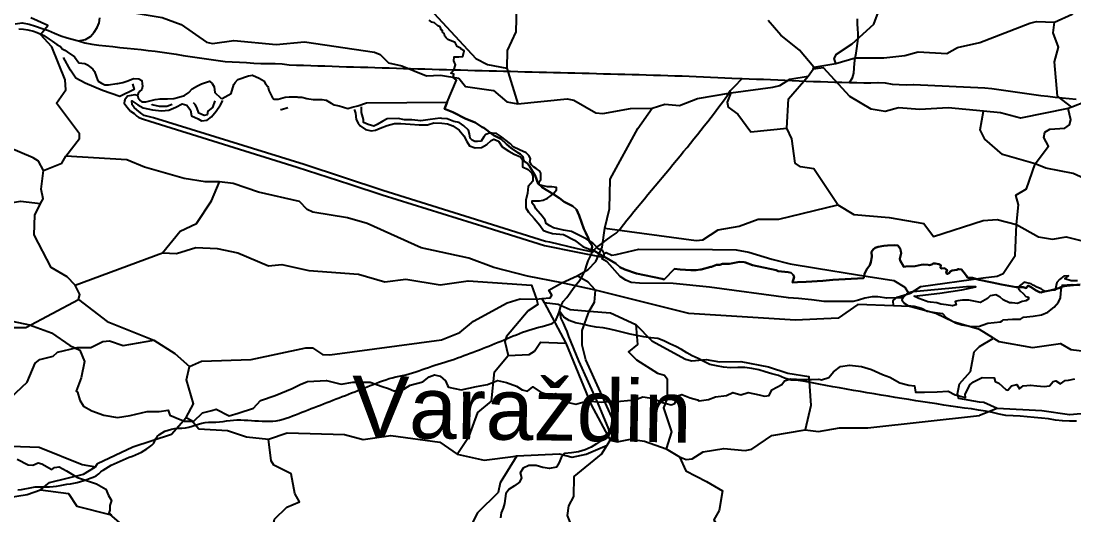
# Model space of a CAD drawing. Header units: metres. Extents: x 13.21 to 19.52, y 42.14 to 46.62.
# Drawn here: x 16.1456 to 16.529, y 46.2279 to 46.4078 of the extents above; entities that cross this region are included whole.
import ezdxf

# ---------------------------------------------------------------- set-up
doc = ezdxf.new("R2010")
doc.units = ezdxf.units.M
doc.header["$MEASUREMENT"] = 0
for name, color, linetype in [('CESTE', 5, 'Continuous'), ('hr', 9, 'Continuous'), ('naziv_veci', 1, 'Continuous'), ('PRUGE', 7, 'Continuous'), ('RIJEKE', 4, 'Continuous')]:
    doc.layers.add(name, color=color, linetype=linetype)
doc.styles.get("Standard").update_dxf_attribs({"font": 'arial.ttf'})

msp = doc.modelspace()

# ---------------------------------------------------------------- linework, layer by layer
at = {"layer": 'CESTE'}
for p, q in [((16.43402, 46.39027), (16.43426, 46.391)), ((16.43426, 46.391), (16.44227, 46.39231)), ((16.32251, 46.39059), (16.32651, 46.37767)), ((16.43223, 46.38771), (16.43402, 46.39027)), ((16.54856, 46.38437), (16.52822, 46.37637)), ((16.52822, 46.37637), (16.52695, 46.37593)), ((16.16527, 46.31162), (16.19711, 46.32341)), ((16.34248, 46.31246), (16.34809, 46.315)), ((16.35483, 46.30972), (16.34248, 46.31246)), ((16.33327, 46.30644), (16.33531, 46.30672)), ((16.33531, 46.30672), (16.33607, 46.30527)), ((16.33607, 46.30527), (16.34397, 46.2905)), ((16.49966, 46.29234), (16.49464, 46.29549)), ((16.1828, 46.2896), (16.19394, 46.29158)), ((16.49463, 46.28923), (16.49966, 46.29234)), ((16.49615, 46.26883), (16.49461, 46.26902)), ((16.50104, 46.26672), (16.49615, 46.26883)), ((16.50104, 46.26672), (16.4946, 46.26416)), ((16.35907, 46.2533), (16.36016, 46.25515)), ((16.32483, 46.24923), (16.32617, 46.24941)), ((16.38056, 46.25199), (16.38542, 46.24905)), ((16.17275, 46.24544), (16.1735, 46.24662))]:
    msp.add_line(p, q, dxfattribs=at)
for points in [[(16.31427, 46.47726), (16.31378, 46.47009), (16.32132, 46.46057), (16.32102, 46.45912), (16.31744, 46.45628), (16.31425, 46.44763), (16.31581, 46.44237), (16.31923, 46.43976), (16.32134, 46.43271), (16.32701, 46.4266), (16.32481, 46.4235), (16.32616, 46.41822), (16.32574, 46.40384), (16.32261, 46.39706), (16.32251, 46.39059)], [(16.44227, 46.39231), (16.44175, 46.39414), (16.44255, 46.39568), (16.44821, 46.39948), (16.4561, 46.40664), (16.45809, 46.41183), (16.46797, 46.42006), (16.4723, 46.43411), (16.47385, 46.43549), (16.47873, 46.43515), (16.48928, 46.44053), (16.49484, 46.44249)], [(16.52189, 46.40733), (16.52835, 46.4103), (16.53364, 46.41421), (16.5358, 46.41935), (16.54235, 46.42232), (16.54384, 46.42386), (16.5513, 46.42496), (16.56487, 46.43022), (16.5747, 46.43256), (16.58157, 46.43512), (16.59364, 46.43604)], [(16.16145, 46.41291), (16.16661, 46.41265), (16.17157, 46.41145), (16.18186, 46.41164), (16.19701, 46.40902), (16.20392, 46.40652), (16.21316, 46.40009), (16.21534, 46.39954), (16.2231, 46.40069), (16.23852, 46.39922), (16.24883, 46.40018), (16.2743, 46.39643), (16.27643, 46.39561), (16.27947, 46.39257), (16.28432, 46.3915), (16.29331, 46.3878), (16.29837, 46.38811), (16.30505, 46.387)], [(16.29451, 46.4122), (16.31126, 46.39407), (16.31546, 46.392), (16.32251, 46.39059)], [(16.16197, 46.35862), (16.1669, 46.36497), (16.16693, 46.36671), (16.15858, 46.37788), (16.16195, 46.38273), (16.16163, 46.38635), (16.15684, 46.39835), (16.15269, 46.40281), (16.15532, 46.40617), (16.14923, 46.40892)], [(16.43426, 46.391), (16.42908, 46.39719), (16.4223, 46.40261), (16.41761, 46.40794)], [(16.49478, 46.39998), (16.51292, 46.40705), (16.51539, 46.40758), (16.52189, 46.40733)], [(16.52822, 46.37637), (16.52297, 46.38037), (16.52193, 46.39295), (16.52334, 46.39825), (16.52139, 46.40345), (16.52189, 46.40733)], [(16.44227, 46.39231), (16.44939, 46.39441), (16.45977, 46.39431), (16.46747, 46.39518), (16.47228, 46.39653), (16.48277, 46.39595), (16.48658, 46.3981), (16.49478, 46.39998)], [(16.40411, 46.38166), (16.41939, 46.38368), (16.42191, 46.38424), (16.42558, 46.38664), (16.43223, 46.38771)], [(16.42442, 46.3687), (16.4251, 46.37946), (16.43223, 46.38771)], [(16.49612, 46.37497), (16.48324, 46.37622), (16.47289, 46.37556), (16.46513, 46.37612), (16.46033, 46.37488), (16.45523, 46.37569), (16.44737, 46.38026), (16.43777, 46.3907), (16.43402, 46.39027)], [(16.15373, 46.35334), (16.152, 46.35668), (16.15003, 46.3579), (16.14119, 46.36168), (16.13412, 46.36693), (16.12133, 46.3732), (16.11892, 46.37361), (16.11662, 46.37262), (16.11419, 46.37273), (16.0998, 46.37698), (16.08948, 46.37754), (16.07505, 46.38164), (16.06474, 46.38111), (16.05901, 46.38412)], [(16.30505, 46.387), (16.30751, 46.38399), (16.31765, 46.38247), (16.32253, 46.37838), (16.32651, 46.37767)], [(16.32651, 46.37767), (16.34453, 46.37948), (16.34688, 46.37895), (16.3549, 46.37433), (16.3575, 46.37413), (16.36757, 46.37586), (16.37547, 46.37601)], [(16.37547, 46.37601), (16.38009, 46.37754), (16.38535, 46.37701), (16.3919, 46.37951), (16.40411, 46.38166)], [(16.40411, 46.38166), (16.40268, 46.3782), (16.40306, 46.37643), (16.40658, 46.3738), (16.41134, 46.36741), (16.42442, 46.3687)], [(16.35822, 46.3323), (16.35995, 46.33939), (16.36015, 46.35013), (16.37026, 46.36862), (16.37547, 46.37601)], [(16.52695, 46.37593), (16.50955, 46.37245), (16.50229, 46.37432), (16.49612, 46.37497)], [(16.51495, 46.35575), (16.51978, 46.36215), (16.51802, 46.3654), (16.51844, 46.36727), (16.52024, 46.36834), (16.52565, 46.36881), (16.52736, 46.36993), (16.52789, 46.37176), (16.52695, 46.37593)], [(16.51495, 46.35575), (16.503, 46.35912), (16.49656, 46.36476), (16.49483, 46.3681), (16.49612, 46.37497)], [(16.44298, 46.34086), (16.43425, 46.35389), (16.42946, 46.35471), (16.42754, 46.35598), (16.42634, 46.36485), (16.42442, 46.3687)], [(16.15373, 46.35334), (16.16046, 46.35601), (16.16197, 46.35862)], [(16.21783, 46.34924), (16.21264, 46.34922), (16.20504, 46.3504), (16.19059, 46.35451), (16.18408, 46.35726), (16.16197, 46.35862)], [(16.15272, 46.34136), (16.15362, 46.34308), (16.15288, 46.34656), (16.15373, 46.35334)], [(16.50806, 46.3337), (16.50887, 46.34087), (16.50781, 46.34437), (16.51173, 46.34666), (16.51495, 46.35575)], [(16.61086, 46.33929), (16.60434, 46.34222), (16.59435, 46.34398), (16.59004, 46.34597), (16.57226, 46.34852), (16.56448, 46.34881), (16.54677, 46.34602), (16.54163, 46.34646), (16.52868, 46.35228), (16.5188, 46.35418), (16.51495, 46.35575)], [(16.19711, 46.32341), (16.2035, 46.33123), (16.20947, 46.33408), (16.21497, 46.3423), (16.21783, 46.34924)], [(16.34248, 46.31246), (16.32998, 46.31491), (16.31781, 46.318), (16.30871, 46.32145), (16.29136, 46.32521), (16.27169, 46.33398), (16.26453, 46.33611), (16.25191, 46.33822), (16.24974, 46.33916), (16.24699, 46.34203), (16.23213, 46.3455), (16.22282, 46.34865), (16.21783, 46.34924)], [(16.06842, 46.34123), (16.07393, 46.34503), (16.07866, 46.34615), (16.08744, 46.34226), (16.09244, 46.34139), (16.09684, 46.33936), (16.10445, 46.33982), (16.10692, 46.34272), (16.11414, 46.34453), (16.11927, 46.34363), (16.12853, 46.34024), (16.13268, 46.3414), (16.13794, 46.34095), (16.14547, 46.34218), (16.15272, 46.34136)], [(16.16527, 46.31162), (16.16246, 46.3146), (16.15659, 46.31807), (16.15042, 46.32994), (16.15059, 46.33711), (16.15272, 46.34136)], [(16.35822, 46.3323), (16.39147, 46.32787), (16.39392, 46.32814), (16.39947, 46.33173), (16.40708, 46.33304), (16.41399, 46.33558), (16.42161, 46.33558), (16.44298, 46.34086)], [(16.44298, 46.34086), (16.44887, 46.33737), (16.46173, 46.33627), (16.4744, 46.33406), (16.47793, 46.32927), (16.49593, 46.33508)], [(16.49593, 46.33508), (16.50105, 46.33548), (16.50806, 46.3337)], [(16.49599, 46.31421), (16.5011, 46.3148), (16.50321, 46.31585), (16.50756, 46.3224), (16.50806, 46.3337)], [(16.50806, 46.3337), (16.51613, 46.32922), (16.52118, 46.32838), (16.52613, 46.32918), (16.53834, 46.32611), (16.54323, 46.3271), (16.54492, 46.33042), (16.54721, 46.33131), (16.55233, 46.33156), (16.56131, 46.33519), (16.56898, 46.33592), (16.57107, 46.33481), (16.57858, 46.33348), (16.58435, 46.32993), (16.58945, 46.3284)], [(16.34809, 46.315), (16.35216, 46.31725), (16.35496, 46.32023), (16.35724, 46.32538), (16.35822, 46.3323)], [(16.19711, 46.32341), (16.20221, 46.32313), (16.20928, 46.32532), (16.21707, 46.32489), (16.22453, 46.32335), (16.2357, 46.31865), (16.24057, 46.31914), (16.25044, 46.31692), (16.26852, 46.31563), (16.27807, 46.31285), (16.28575, 46.31373), (16.29825, 46.31169), (16.30843, 46.31311), (16.33153, 46.31161), (16.33327, 46.30644)], [(16.35483, 46.30972), (16.35208, 46.31273), (16.34809, 46.315)], [(16.16657, 46.30635), (16.16701, 46.30815), (16.16527, 46.31162)], [(16.33531, 46.30672), (16.33824, 46.30692), (16.33892, 46.30797), (16.33781, 46.3098), (16.34248, 46.31246)], [(16.46326, 46.3041), (16.46323, 46.306), (16.46466, 46.30719), (16.46955, 46.30867), (16.4732, 46.31104), (16.49599, 46.31421)], [(16.20698, 46.28191), (16.21131, 46.28387), (16.22939, 46.28447), (16.24928, 46.28877), (16.25175, 46.28872), (16.25533, 46.2863), (16.258, 46.28627), (16.29869, 46.29173), (16.30542, 46.29434), (16.31041, 46.29846), (16.32264, 46.30512), (16.32732, 46.30662), (16.33327, 46.30644)], [(16.35247, 46.30206), (16.35438, 46.30536), (16.35483, 46.30972)], [(16.46326, 46.3041), (16.4503, 46.30454), (16.44317, 46.29957), (16.42759, 46.29888), (16.38881, 46.30127), (16.35483, 46.30972)], [(16.13276, 46.29727), (16.13772, 46.29787), (16.14238, 46.29612), (16.14733, 46.29622), (16.16657, 46.30635)], [(16.16657, 46.30635), (16.17703, 46.29838), (16.19394, 46.29158)], [(16.33327, 46.30644), (16.33376, 46.30458), (16.33028, 46.30219), (16.3224, 46.29287), (16.3218, 46.2911), (16.32298, 46.286)], [(16.33607, 46.30527), (16.34117, 46.30463), (16.34554, 46.30268), (16.35247, 46.30206)], [(16.49464, 46.29549), (16.48505, 46.29824), (16.47878, 46.30132), (16.46916, 46.3038), (16.46326, 46.3041)], [(16.36016, 46.25515), (16.3618, 46.25852), (16.36132, 46.26212), (16.35129, 46.28444), (16.3499, 46.28975), (16.34999, 46.29512), (16.35247, 46.30206)], [(16.35247, 46.30206), (16.36023, 46.30154), (16.36947, 46.29724)], [(16.36947, 46.29724), (16.37011, 46.29002), (16.3668, 46.28735), (16.3697, 46.28444), (16.37732, 46.27955), (16.37988, 46.27885), (16.38092, 46.27752), (16.3809, 46.27031), (16.37955, 46.26696), (16.38248, 46.25823), (16.38056, 46.25199)], [(16.36947, 46.29724), (16.37534, 46.29129), (16.3876, 46.28464), (16.38988, 46.28397), (16.39507, 46.28455), (16.39998, 46.28366), (16.40775, 46.28379), (16.41775, 46.28183), (16.42482, 46.27954), (16.43242, 46.27835), (16.43321, 46.26772), (16.43109, 46.25895)], [(16.13153, 46.25327), (16.13225, 46.25504), (16.13126, 46.25849), (16.1407, 46.26703), (16.14175, 46.27058), (16.14787, 46.2763), (16.15074, 46.28323), (16.15244, 46.28457), (16.15735, 46.28569), (16.15885, 46.28719), (16.16599, 46.2889), (16.17103, 46.28889), (16.17537, 46.29107), (16.17777, 46.29126), (16.1828, 46.2896)], [(16.19394, 46.29158), (16.2016, 46.28671), (16.20698, 46.28191)], [(16.49966, 46.29234), (16.50161, 46.29109), (16.51395, 46.28884), (16.52409, 46.29039), (16.52794, 46.28813), (16.53797, 46.28689)], [(16.32298, 46.286), (16.33065, 46.28636), (16.33255, 46.2876), (16.33473, 46.29082), (16.34397, 46.2905)], [(16.34397, 46.2905), (16.35327, 46.26803), (16.36016, 46.25515)], [(16.49461, 46.26902), (16.48705, 46.27032), (16.48657, 46.27207), (16.48729, 46.27562), (16.49132, 46.28018), (16.49268, 46.28729), (16.49463, 46.28923)], [(16.30437, 46.25004), (16.30873, 46.25656), (16.3119, 46.26527), (16.31698, 46.26934), (16.31805, 46.27998), (16.32298, 46.286)], [(16.20568, 46.26335), (16.20837, 46.26831), (16.20583, 46.27708), (16.20698, 46.28191)], [(16.54281, 46.26575), (16.52741, 46.26435), (16.51726, 46.26587), (16.50104, 46.26672)], [(16.1735, 46.24662), (16.1863, 46.25275), (16.20034, 46.25733), (16.20568, 46.26335)], [(16.20568, 46.26335), (16.20783, 46.2623), (16.21038, 46.25923), (16.22074, 46.25864), (16.22775, 46.25638), (16.23571, 46.25545)], [(16.43109, 46.25895), (16.43602, 46.25833), (16.44359, 46.25966), (16.45396, 46.25965), (16.4946, 46.26416)], [(16.23571, 46.25545), (16.24255, 46.25775), (16.26336, 46.25726), (16.27015, 46.25535), (16.28029, 46.2568), (16.29812, 46.25435), (16.30437, 46.25004)], [(16.38542, 46.24905), (16.38781, 46.24811), (16.39004, 46.24838), (16.39404, 46.25088), (16.40153, 46.25212), (16.40924, 46.25141), (16.41171, 46.25181), (16.41898, 46.25686), (16.43109, 46.25895)], [(16.13153, 46.25327), (16.15221, 46.25263), (16.16788, 46.24629), (16.17275, 46.24544)], [(16.24172, 46.21854), (16.23719, 46.22283), (16.23787, 46.2264), (16.24237, 46.23076), (16.24699, 46.23267), (16.2453, 46.23571), (16.24392, 46.24282), (16.23767, 46.24602), (16.23674, 46.24764), (16.23571, 46.25545)], [(16.32617, 46.24941), (16.34167, 46.25021), (16.34635, 46.24899), (16.35142, 46.24999), (16.35907, 46.2533)], [(16.34335, 46.20343), (16.34576, 46.21051), (16.35015, 46.21203), (16.3502, 46.21389), (16.34457, 46.22768), (16.34504, 46.23128), (16.34685, 46.23463), (16.34706, 46.24186), (16.357, 46.25001), (16.35907, 46.2533)], [(16.36016, 46.25515), (16.36264, 46.2545), (16.36748, 46.25551), (16.37261, 46.25479), (16.38056, 46.25199)], [(16.30437, 46.25004), (16.31426, 46.24788), (16.32483, 46.24923)], [(16.32617, 46.24941), (16.32009, 46.23958), (16.3193, 46.23607), (16.3118, 46.22872), (16.30971, 46.22464)], [(16.38542, 46.24905), (16.38768, 46.24399), (16.39519, 46.24013)], [(16.15268, 46.23707), (16.156, 46.23978), (16.1683, 46.2427), (16.17275, 46.24544)], [(16.39519, 46.24013), (16.40106, 46.23665), (16.39978, 46.22952), (16.39794, 46.22617), (16.39891, 46.22449), (16.40665, 46.2243), (16.40891, 46.22351), (16.41206, 46.22064), (16.41454, 46.21986), (16.41586, 46.21676), (16.41865, 46.21607), (16.41739, 46.2138), (16.42018, 46.21233)], [(16.12307, 46.23118), (16.13344, 46.23177), (16.1403, 46.23418), (16.14789, 46.2354), (16.15268, 46.23707)], [(16.15268, 46.23707), (16.16291, 46.23577), (16.16595, 46.2311), (16.17798, 46.22807), (16.18288, 46.22387), (16.18889, 46.2205), (16.19399, 46.22097), (16.19819, 46.22312), (16.20574, 46.22453), (16.20741, 46.21939), (16.21417, 46.22162), (16.22168, 46.22026), (16.22649, 46.22138), (16.23613, 46.21875), (16.24172, 46.21854)]]:
    msp.add_lwpolyline(points, dxfattribs=at)
at = {"layer": 'hr'}
for points in [[(16.53125, 46.31178), (16.52648, 46.31138), (16.52585, 46.31133), (16.52429, 46.3108), (16.52348, 46.31053), (16.52129, 46.30988), (16.51726, 46.30902), (16.51705, 46.30895), (16.51647, 46.30903), (16.51529, 46.30967), (16.5132, 46.31093), (16.51242, 46.3113), (16.51226, 46.31134), (16.51165, 46.31045), (16.51047, 46.31083), (16.50954, 46.31083), (16.50793, 46.31086), (16.5026, 46.31184), (16.49924, 46.3126), (16.49863, 46.31272), (16.4945, 46.31358), (16.49203, 46.31426), (16.49062, 46.31422), (16.4902, 46.3144), (16.48989, 46.31504), (16.489, 46.31605), (16.48808, 46.31734), (16.48704, 46.31741), (16.48689, 46.31737), (16.48632, 46.31721), (16.48469, 46.31698), (16.48389, 46.31658), (16.48371, 46.3161), (16.48303, 46.31573), (16.48271, 46.31568), (16.4825, 46.31614), (16.48282, 46.317), (16.48189, 46.31777), (16.48091, 46.31769), (16.48047, 46.31791), (16.4805, 46.31889), (16.47976, 46.31924), (16.47855, 46.31949), (16.47781, 46.31943), (16.47725, 46.31909), (16.47646, 46.31885), (16.47587, 46.31899), (16.47434, 46.31907), (16.47338, 46.31898), (16.47116, 46.31853), (16.46776, 46.31832), (16.46712, 46.31827), (16.46577, 46.32054), (16.46565, 46.32114), (16.46604, 46.32328), (16.46603, 46.324), (16.46571, 46.32495), (16.46491, 46.326), (16.46378, 46.32614), (16.46108, 46.32605), (16.45983, 46.3259), (16.45778, 46.32552), (16.4566, 46.32515), (16.45591, 46.32453), (16.45535, 46.32376), (16.45539, 46.32191), (16.45509, 46.31999), (16.45465, 46.31883), (16.4536, 46.31741), (16.45277, 46.31577), (16.45255, 46.3142), (16.45234, 46.31418), (16.44125, 46.31347), (16.43754, 46.31319), (16.4315, 46.31281), (16.42839, 46.31265), (16.42652, 46.31255), (16.42718, 46.31466), (16.42673, 46.31529), (16.42601, 46.31605), (16.42493, 46.31633), (16.42132, 46.31672), (16.42054, 46.31702), (16.41192, 46.31892), (16.40936, 46.31984), (16.40891, 46.3199), (16.40726, 46.32013), (16.40356, 46.31939), (16.40106, 46.31934), (16.40001, 46.31897), (16.39884, 46.31894), (16.39704, 46.31826), (16.39682, 46.31821), (16.39321, 46.3173), (16.39298, 46.31724), (16.39151, 46.31709), (16.38955, 46.31705), (16.38565, 46.31724), (16.38351, 46.31755), (16.3798, 46.31365), (16.37908, 46.31391), (16.36975, 46.31582), (16.3655, 46.31726), (16.36369, 46.31817), (16.36222, 46.31952), (16.35864, 46.32149), (16.35739, 46.32225), (16.35336, 46.3247), (16.35362, 46.32542), (16.35351, 46.32614), (16.35264, 46.32742), (16.35205, 46.32915), (16.35181, 46.32958), (16.35124, 46.33058), (16.35055, 46.33211), (16.34887, 46.33692), (16.34784, 46.33918), (16.34658, 46.3403), (16.34344, 46.34198), (16.34174, 46.34321), (16.33963, 46.34455), (16.33521, 46.34732), (16.33394, 46.34846), (16.33277, 46.35147), (16.33073, 46.35492), (16.33, 46.35591), (16.32886, 46.35679), (16.32856, 46.3572), (16.32849, 46.35727), (16.32846, 46.35799), (16.32834, 46.35839), (16.32754, 46.35924), (16.3266, 46.35976), (16.32406, 46.36147), (16.32242, 46.36298), (16.32027, 46.36485), (16.31887, 46.36557), (16.31762, 46.36621), (16.3141, 46.36882), (16.31353, 46.36912), (16.31103, 46.37079), (16.31041, 46.37104), (16.30763, 46.37213), (16.30283, 46.37463), (16.29985, 46.37576), (16.30073, 46.37823), (16.30418, 46.38621), (16.303, 46.3872), (16.303, 46.38726), (16.30317, 46.38842), (16.30209, 46.38878), (16.30324, 46.38982), (16.30377, 46.3918), (16.30318, 46.39327), (16.30333, 46.39474), (16.30499, 46.39471), (16.30651, 46.39483), (16.30692, 46.3969), (16.30592, 46.39753), (16.30567, 46.39793), (16.30438, 46.39845), (16.3037, 46.39999), (16.30099, 46.40101), (16.30045, 46.40171), (16.29987, 46.40227), (16.29973, 46.40317), (16.29911, 46.40376), (16.29912, 46.4043), (16.29848, 46.40471), (16.29852, 46.40505), (16.29827, 46.40563), (16.29743, 46.40608), (16.29617, 46.40711), (16.29518, 46.40737), (16.29423, 46.40812)], [(16.14479, 46.4049), (16.1465, 46.40477), (16.14806, 46.4046), (16.15019, 46.40409), (16.1515, 46.40364), (16.15386, 46.40251), (16.15591, 46.40122), (16.15698, 46.40049), (16.15861, 46.39926), (16.16, 46.39845), (16.16064, 46.3977), (16.16158, 46.39721), (16.16243, 46.3965), (16.16512, 46.39472), (16.16664, 46.39255), (16.1689, 46.39228), (16.17004, 46.39164), (16.1701, 46.39159), (16.17101, 46.39088), (16.17175, 46.39028), (16.17232, 46.38934), (16.17357, 46.38604), (16.17374, 46.38582), (16.17495, 46.38513), (16.17618, 46.38456), (16.17748, 46.3845), (16.18049, 46.38497), (16.18086, 46.38503), (16.18272, 46.38543), (16.18448, 46.38604), (16.18656, 46.38687), (16.18856, 46.38678), (16.18955, 46.38614), (16.18971, 46.38485), (16.18988, 46.38406), (16.18957, 46.38282), (16.18886, 46.38228), (16.18827, 46.38136), (16.18801, 46.38073), (16.18831, 46.37978), (16.18901, 46.37887), (16.18961, 46.37835), (16.191, 46.37839), (16.19441, 46.37918), (16.19632, 46.37947), (16.19895, 46.37943), (16.20121, 46.37962), (16.20302, 46.38004), (16.20511, 46.3807), (16.2067, 46.38176), (16.20795, 46.38306), (16.20983, 46.3842), (16.21129, 46.38485), (16.21278, 46.38543), (16.21425, 46.3859), (16.21521, 46.38506), (16.21597, 46.38378), (16.21613, 46.3817), (16.21824, 46.37977), (16.21839, 46.37971), (16.2188, 46.37955), (16.22216, 46.38138), (16.22313, 46.3846), (16.22357, 46.38534), (16.22459, 46.38646), (16.2284, 46.38785), (16.22993, 46.38807), (16.23238, 46.38696), (16.23404, 46.38598), (16.23464, 46.38493), (16.23544, 46.38398), (16.23557, 46.38353), (16.23587, 46.38246), (16.23651, 46.38105), (16.23702, 46.38005), (16.23768, 46.37936), (16.23918, 46.37937), (16.24184, 46.38004), (16.24321, 46.38013), (16.24633, 46.38011), (16.24639, 46.3801), (16.24782, 46.38001), (16.24971, 46.37959), (16.252, 46.37924), (16.25515, 46.37921), (16.25528, 46.37921), (16.25669, 46.3789), (16.25848, 46.37783), (16.25959, 46.37731), (16.26144, 46.37688), (16.26457, 46.37596), (16.26621, 46.37645), (16.26825, 46.3769), (16.27144, 46.37803), (16.30073, 46.37823), (16.29985, 46.37576), (16.30283, 46.37463), (16.30763, 46.37213), (16.31041, 46.37104), (16.31103, 46.37079), (16.31353, 46.36912), (16.3141, 46.36882), (16.31762, 46.36621), (16.31887, 46.36557), (16.32027, 46.36485), (16.32242, 46.36298), (16.32406, 46.36147), (16.3266, 46.35976), (16.32754, 46.35924), (16.32834, 46.35839), (16.32846, 46.35799), (16.32849, 46.35727), (16.32856, 46.3572), (16.32886, 46.35679), (16.33, 46.35591), (16.33073, 46.35492), (16.33277, 46.35147), (16.33394, 46.34846), (16.33521, 46.34732), (16.33963, 46.34455), (16.34174, 46.34321), (16.34344, 46.34198), (16.34658, 46.3403), (16.34784, 46.33918), (16.34887, 46.33692), (16.35055, 46.33211), (16.35124, 46.33058), (16.35181, 46.32958), (16.35205, 46.32915), (16.35264, 46.32742), (16.35351, 46.32614), (16.35362, 46.32542), (16.35336, 46.3247), (16.35739, 46.32225), (16.35864, 46.32149), (16.36222, 46.31952), (16.36369, 46.31817), (16.3655, 46.31726), (16.36975, 46.31582), (16.37908, 46.31391), (16.3798, 46.31365), (16.38351, 46.31755), (16.38565, 46.31724), (16.38955, 46.31705), (16.39151, 46.31709), (16.39298, 46.31724), (16.39321, 46.3173), (16.39682, 46.31821), (16.39704, 46.31826), (16.39884, 46.31894), (16.40001, 46.31897), (16.40106, 46.31934), (16.40356, 46.31939), (16.40726, 46.32013), (16.40891, 46.3199), (16.40936, 46.31984), (16.41192, 46.31892), (16.42054, 46.31702), (16.42132, 46.31672), (16.42493, 46.31633), (16.42601, 46.31605), (16.42673, 46.31529), (16.42718, 46.31466), (16.42652, 46.31255), (16.42839, 46.31265), (16.4315, 46.31281), (16.43754, 46.31319), (16.44125, 46.31347), (16.45234, 46.31418), (16.45255, 46.3142), (16.45277, 46.31577), (16.4536, 46.31741), (16.45465, 46.31883), (16.45509, 46.31999), (16.45539, 46.32191), (16.45535, 46.32376), (16.45591, 46.32453), (16.4566, 46.32515), (16.45778, 46.32552), (16.45983, 46.3259), (16.46108, 46.32605), (16.46378, 46.32614), (16.46491, 46.326), (16.46571, 46.32495), (16.46603, 46.324), (16.46604, 46.32328), (16.46565, 46.32114), (16.46577, 46.32054), (16.46712, 46.31827), (16.46776, 46.31832), (16.47116, 46.31853), (16.47338, 46.31898), (16.47434, 46.31907), (16.47587, 46.31899), (16.47646, 46.31885), (16.47725, 46.31909), (16.47781, 46.31943), (16.47855, 46.31949), (16.47976, 46.31924), (16.4805, 46.31889), (16.48047, 46.31791), (16.48091, 46.31769), (16.48189, 46.31777), (16.48282, 46.317), (16.4825, 46.31614), (16.48271, 46.31568), (16.48303, 46.31573), (16.48371, 46.3161), (16.48389, 46.31658), (16.48469, 46.31698), (16.48632, 46.31721), (16.48689, 46.31737), (16.48704, 46.31741), (16.48808, 46.31734), (16.489, 46.31605), (16.48989, 46.31504), (16.4902, 46.3144), (16.49062, 46.31422), (16.49203, 46.31426), (16.4945, 46.31358), (16.49863, 46.31272), (16.49924, 46.3126), (16.5026, 46.31184), (16.50793, 46.31086), (16.50954, 46.31083), (16.51047, 46.31083), (16.51165, 46.31045), (16.51226, 46.31134), (16.51242, 46.3113), (16.5132, 46.31093), (16.51529, 46.30967), (16.51647, 46.30903), (16.51705, 46.30895), (16.51726, 46.30902), (16.52129, 46.30988), (16.52348, 46.31053), (16.52429, 46.3108), (16.52585, 46.31133), (16.52648, 46.31138), (16.53125, 46.31178)]]:
    msp.add_lwpolyline(points, dxfattribs=at)
at = {"layer": 'PRUGE'}
for points in [[(16.14347, 46.40673), (16.14601, 46.40707), (16.14601, 46.40707), (16.14851, 46.40658), (16.15092, 46.40587), (16.15326, 46.40509), (16.1556, 46.40429), (16.15783, 46.40337), (16.16006, 46.40243), (16.16243, 46.4017), (16.16649, 46.40056)], [(16.16649, 46.40056), (16.16907, 46.40101), (16.17095, 46.40212), (16.17224, 46.40373), (16.17336, 46.40537), (16.17405, 46.40709), (16.17435, 46.40889)], [(16.4473, 46.38542), (16.44833, 46.38708), (16.44883, 46.38883), (16.44893, 46.39063), (16.44914, 46.39242), (16.44939, 46.39422), (16.44966, 46.39601), (16.44992, 46.3978), (16.45019, 46.39959), (16.45042, 46.40138), (16.45048, 46.40318), (16.45036, 46.40498), (16.45016, 46.40677), (16.45024, 46.40857)], [(16.16649, 46.40056), (16.16888, 46.39983), (16.17135, 46.3993), (16.17392, 46.39899), (16.17649, 46.39871), (16.17907, 46.39844), (16.18164, 46.39818), (16.18422, 46.39792), (16.1868, 46.39766), (16.18937, 46.39738), (16.19194, 46.39708), (16.19449, 46.39676), (16.19705, 46.39642), (16.1996, 46.39606), (16.20214, 46.39568), (16.20468, 46.39527), (16.20722, 46.39488), (16.20976, 46.39448), (16.21231, 46.39409), (16.21485, 46.39371), (16.21739, 46.39334), (16.21995, 46.39301), (16.22255, 46.39288), (16.22515, 46.39277), (16.22774, 46.39262), (16.23032, 46.39238), (16.23291, 46.39226), (16.23552, 46.39228), (16.23813, 46.39231), (16.24071, 46.39216), (16.24328, 46.39187), (16.24588, 46.39174), (16.24848, 46.39165), (16.25108, 46.39157), (16.25368, 46.39148), (16.25628, 46.3914), (16.25888, 46.39131), (16.26148, 46.39123), (16.26408, 46.39115), (16.26668, 46.39107), (16.26928, 46.391), (16.27188, 46.39092), (16.27448, 46.39085), (16.27708, 46.39077), (16.27968, 46.39069), (16.28229, 46.39062), (16.28488, 46.39054), (16.28748, 46.39046), (16.29008, 46.3904), (16.29269, 46.39032), (16.29529, 46.39025), (16.29788, 46.39018), (16.30049, 46.3901), (16.30309, 46.39003), (16.30569, 46.38996), (16.30829, 46.38988), (16.31089, 46.38981), (16.31349, 46.38974), (16.31609, 46.38968), (16.31869, 46.38961), (16.32129, 46.38953), (16.32389, 46.38946), (16.32649, 46.38939), (16.32909, 46.38933), (16.33169, 46.38927), (16.3343, 46.3892), (16.3369, 46.38913), (16.3395, 46.38906), (16.3421, 46.389), (16.3447, 46.38893), (16.3473, 46.38887), (16.3499, 46.3888), (16.3525, 46.38873), (16.3551, 46.38867), (16.3577, 46.3886), (16.3603, 46.38853), (16.3629, 46.38846), (16.3655, 46.38839), (16.36811, 46.38832), (16.37071, 46.38825), (16.3733, 46.38817), (16.37591, 46.38809), (16.37851, 46.38802), (16.38111, 46.38794), (16.3837, 46.38786), (16.38631, 46.38777), (16.3889, 46.38767), (16.3915, 46.38757), (16.3941, 46.38746), (16.3967, 46.38736), (16.3993, 46.38724), (16.40189, 46.38713), (16.40448, 46.38702), (16.40818, 46.38687)], [(16.34173, 46.30215), (16.34212, 46.30394), (16.34303, 46.3056), (16.34438, 46.30715), (16.34555, 46.30875), (16.34671, 46.31036), (16.34789, 46.31196), (16.34917, 46.31354), (16.3502, 46.31518), (16.35099, 46.3169), (16.35154, 46.31866), (16.35212, 46.32041), (16.35299, 46.3221), (16.3537, 46.32384), (16.35519, 46.3253), (16.35699, 46.32662), (16.35869, 46.32797), (16.36044, 46.32931), (16.36232, 46.33056), (16.36374, 46.33205), (16.36495, 46.33365), (16.36621, 46.33521), (16.36749, 46.33679), (16.36875, 46.33836), (16.37003, 46.33993), (16.37133, 46.34149), (16.37262, 46.34305), (16.37391, 46.34461), (16.37522, 46.34616), (16.37652, 46.34772), (16.37782, 46.34928), (16.37912, 46.35084), (16.38041, 46.35239), (16.38171, 46.35395), (16.38301, 46.35551), (16.3843, 46.35707), (16.38559, 46.35864), (16.38686, 46.3602), (16.38814, 46.36177), (16.38941, 46.36335), (16.39066, 46.36492), (16.39192, 46.36649), (16.39316, 46.36807), (16.39441, 46.36965), (16.39565, 46.37123), (16.39688, 46.37282), (16.39812, 46.3744), (16.39933, 46.37599), (16.40053, 46.37758), (16.40171, 46.37919), (16.40286, 46.38081), (16.404, 46.38242), (16.40535, 46.38397), (16.40818, 46.38687)], [(16.40818, 46.38687), (16.41078, 46.38677), (16.41337, 46.38666), (16.41597, 46.38655), (16.41857, 46.38644), (16.42117, 46.38633), (16.42376, 46.38622), (16.42636, 46.38612), (16.42896, 46.38601), (16.43156, 46.38591), (16.43415, 46.3858), (16.43675, 46.38569), (16.43935, 46.3856), (16.44195, 46.38551), (16.44455, 46.38546), (16.4473, 46.38542)], [(16.4473, 46.38542), (16.4499, 46.38535), (16.4525, 46.38529), (16.4551, 46.38523), (16.45771, 46.38539), (16.45771, 46.38539), (16.46027, 46.38524), (16.46281, 46.38479), (16.4654, 46.3846), (16.46799, 46.38457), (16.4706, 46.38461), (16.4706, 46.38461), (16.47319, 46.38451), (16.4758, 46.38439), (16.47839, 46.38428), (16.48098, 46.38415), (16.48358, 46.38404), (16.48618, 46.3839), (16.48877, 46.38377), (16.49137, 46.38364), (16.49397, 46.38351), (16.49656, 46.38342), (16.49914, 46.38318), (16.50169, 46.38281), (16.50423, 46.38243), (16.50678, 46.38206), (16.50933, 46.3817), (16.51188, 46.38134), (16.51443, 46.38099), (16.51699, 46.38066), (16.51956, 46.38035), (16.52212, 46.38006), (16.52469, 46.37981), (16.52728, 46.37958), (16.52986, 46.37936)], [(16.1445, 46.23702), (16.14578, 46.23719), (16.14704, 46.23738), (16.14829, 46.23763), (16.14952, 46.23791), (16.15078, 46.23813), (16.15207, 46.23819), (16.15207, 46.23819), (16.15337, 46.23815), (16.15466, 46.23813), (16.15596, 46.23817), (16.15725, 46.23826), (16.15853, 46.23838), (16.1598, 46.23859), (16.16105, 46.23884), (16.16229, 46.23909), (16.16356, 46.23928), (16.16483, 46.23947), (16.16608, 46.2397), (16.16729, 46.24003), (16.16845, 46.24043), (16.1696, 46.24085), (16.17075, 46.24126), (16.17189, 46.24169), (16.17297, 46.2422), (16.17388, 46.24284), (16.17467, 46.24355), (16.17551, 46.24424), (16.17644, 46.24485), (16.17743, 46.24544), (16.17846, 46.24599), (16.17953, 46.2465), (16.18062, 46.24698), (16.18172, 46.24746), (16.18282, 46.24793), (16.18391, 46.24842), (16.18502, 46.24889), (16.18614, 46.24934), (16.18729, 46.24977), (16.18839, 46.25024), (16.18943, 46.25078), (16.19043, 46.25135), (16.19139, 46.25196), (16.19231, 46.2526), (16.19318, 46.25326), (16.19391, 46.254), (16.19439, 46.25484), (16.19472, 46.25571), (16.19521, 46.25653), (16.196, 46.25725), (16.19696, 46.25786), (16.19801, 46.25838), (16.19914, 46.25882), (16.20035, 46.25916), (16.2016, 46.25939), (16.20289, 46.25947), (16.20289, 46.25947), (16.2042, 46.25947), (16.20548, 46.2596), (16.2067, 46.25989), (16.20788, 46.26026), (16.20907, 46.26062), (16.21026, 46.26098), (16.21146, 46.26133), (16.21271, 46.26156), (16.21401, 46.26164), (16.21401, 46.26164), (16.2153, 46.26165), (16.21659, 46.2617), (16.21788, 46.26183), (16.21916, 46.26198), (16.22044, 46.26212), (16.22172, 46.26227), (16.22301, 46.2624), (16.2243, 46.26249), (16.2243, 46.26249), (16.2256, 46.26251), (16.22689, 46.26248), (16.22819, 46.26243), (16.22948, 46.26234), (16.23077, 46.26222), (16.23206, 46.26214), (16.23336, 46.26206), (16.23465, 46.26201), (16.23595, 46.26201), (16.23725, 46.26208), (16.23852, 46.26222), (16.23978, 46.26244), (16.241, 46.26275), (16.24218, 46.26312), (16.24334, 46.26352), (16.24448, 46.26395), (16.24561, 46.26441), (16.24673, 46.26486), (16.24786, 46.26529), (16.249, 46.26573), (16.25014, 46.26617), (16.25126, 46.26661), (16.25239, 46.26706), (16.25353, 46.26749), (16.25466, 46.26794), (16.25579, 46.26837), (16.25692, 46.26882), (16.25806, 46.26926), (16.25918, 46.26969), (16.26032, 46.27014), (16.26145, 46.27057), (16.26259, 46.27101), (16.26371, 46.27145), (16.26485, 46.27189), (16.26598, 46.27234), (16.26711, 46.27278), (16.26823, 46.27323), (16.26935, 46.27367), (16.27048, 46.27413), (16.27161, 46.27457), (16.27274, 46.27501), (16.27387, 46.27546), (16.275, 46.2759), (16.27613, 46.27634), (16.27728, 46.27676), (16.27844, 46.27716), (16.27961, 46.27755), (16.28081, 46.27789), (16.28204, 46.27818), (16.28328, 46.27843), (16.28452, 46.27871), (16.28576, 46.27899), (16.28698, 46.27929), (16.28818, 46.27963), (16.28935, 46.28002), (16.2905, 46.28043), (16.29166, 46.28085), (16.29282, 46.28125), (16.29399, 46.28165), (16.29516, 46.28204), (16.29633, 46.2824), (16.29753, 46.28276), (16.29872, 46.28313), (16.2999, 46.28351), (16.30107, 46.28388), (16.30225, 46.28427), (16.30341, 46.28468), (16.30456, 46.28509), (16.30571, 46.28551), (16.30686, 46.28592), (16.308, 46.28635), (16.30915, 46.28677), (16.31029, 46.28721), (16.31143, 46.28763), (16.31257, 46.28807), (16.3137, 46.28851), (16.31483, 46.28895), (16.31595, 46.2894), (16.31707, 46.28985), (16.31819, 46.29032), (16.3193, 46.29078), (16.32042, 46.29124), (16.32153, 46.29171), (16.32264, 46.29217), (16.32375, 46.29263), (16.32487, 46.29309), (16.326, 46.29355), (16.32712, 46.29399), (16.32825, 46.29443), (16.32941, 46.29484), (16.33057, 46.29524), (16.33175, 46.29562), (16.33295, 46.29596), (16.33418, 46.29625), (16.33541, 46.29654), (16.33662, 46.29687), (16.33782, 46.2972), (16.33899, 46.2976), (16.33992, 46.29821), (16.3405, 46.29902), (16.34089, 46.29988), (16.3412, 46.30076), (16.34173, 46.30215)], [(16.34173, 46.30215), (16.34222, 46.29944), (16.34296, 46.29771), (16.34373, 46.29599), (16.34438, 46.29469), (16.34499, 46.29294), (16.34864, 46.28403), (16.35565, 46.26844), (16.35949, 46.2592), (16.35967, 46.25798), (16.35883, 46.25639), (16.35695, 46.25507), (16.35516, 46.25376), (16.35319, 46.2526), (16.35101, 46.25162), (16.34866, 46.25084), (16.34608, 46.2505), (16.34356, 46.2503), (16.34233, 46.24877), (16.34151, 46.24695), (16.34057, 46.24532), (16.33809, 46.24479), (16.33556, 46.24514), (16.33323, 46.24597), (16.33323, 46.24597), (16.33053, 46.24591), (16.3285, 46.24495), (16.32742, 46.24324), (16.3278, 46.24142), (16.32717, 46.23981), (16.32532, 46.23846), (16.32331, 46.23727), (16.32217, 46.23575), (16.32192, 46.23392), (16.32165, 46.23213), (16.32113, 46.23037), (16.32046, 46.22863), (16.32022, 46.22684)], [(16.52999, 46.26207), (16.5274, 46.26204), (16.52481, 46.26214), (16.52225, 46.26247), (16.51971, 46.26285), (16.51715, 46.26318), (16.51458, 46.2634), (16.51201, 46.26362), (16.50944, 46.26389), (16.50684, 46.26394), (16.50426, 46.26407), (16.50177, 46.26458), (16.49931, 46.26517), (16.49684, 46.26572), (16.4943, 46.26611), (16.49176, 46.26649), (16.48922, 46.26685), (16.48668, 46.2672), (16.48413, 46.26756), (16.48159, 46.26793), (16.47905, 46.26831), (16.47651, 46.26869), (16.47398, 46.2691), (16.47145, 46.2695), (16.46892, 46.2699), (16.46639, 46.27031), (16.46386, 46.27072), (16.46133, 46.27114), (16.45881, 46.27155), (16.45628, 46.27196), (16.45376, 46.27239), (16.45123, 46.27282), (16.44871, 46.27325), (16.4462, 46.27369), (16.44368, 46.27415), (16.44117, 46.27461), (16.43867, 46.27509), (16.43616, 46.27556), (16.43365, 46.27603), (16.43115, 46.2765), (16.42861, 46.27688), (16.426, 46.27703), (16.42366, 46.27773), (16.42141, 46.27864), (16.41901, 46.27935), (16.41662, 46.28006), (16.41421, 46.28072), (16.41172, 46.28125), (16.40916, 46.28155), (16.40657, 46.28162), (16.40657, 46.28162), (16.40398, 46.28146), (16.40143, 46.28175), (16.39889, 46.28219), (16.3964, 46.28273), (16.39428, 46.28373), (16.39222, 46.28484), (16.39005, 46.28583), (16.38806, 46.28699), (16.3861, 46.28817), (16.38399, 46.28922), (16.38181, 46.2902), (16.37971, 46.29128), (16.37753, 46.29217), (16.37496, 46.29243), (16.37237, 46.29272), (16.36989, 46.29324), (16.36741, 46.29379), (16.36495, 46.29436), (16.36252, 46.29501), (16.36007, 46.2956), (16.35757, 46.29608), (16.35499, 46.29633), (16.35248, 46.29678), (16.35002, 46.29737), (16.34754, 46.29792), (16.3452, 46.29874), (16.34327, 46.2999), (16.34173, 46.30215)]]:
    msp.add_lwpolyline(points, dxfattribs=at)
at = {"layer": 'RIJEKE'}
for points in [[(16.18618, 46.38484), (16.18678, 46.38278), (16.18161, 46.38031), (16.1753, 46.38242), (16.16895, 46.38513), (16.16562, 46.38693), (16.16358, 46.38989), (16.16102, 46.39451)], [(16.18792, 46.38066), (16.18703, 46.38092), (16.18703, 46.38092), (16.18434, 46.38042), (16.18341, 46.37912), (16.18332, 46.37868), (16.18315, 46.37782), (16.18413, 46.37655), (16.18548, 46.37495), (16.18682, 46.37404), (16.18783, 46.37313), (16.18851, 46.37268), (16.19016, 46.372), (16.19249, 46.37133), (16.2461, 46.35455), (16.26126, 46.34969), (16.26573, 46.34826), (16.27705, 46.34445), (16.3153, 46.33256), (16.33625, 46.32606), (16.34819, 46.32362), (16.3562, 46.32203), (16.35755, 46.32183)], [(16.26698, 46.37555), (16.26698, 46.37534), (16.26734, 46.37419), (16.2677, 46.3719), (16.26837, 46.37053), (16.26906, 46.36962), (16.27106, 46.36826), (16.27306, 46.36781), (16.27472, 46.36806), (16.27635, 46.36875), (16.27899, 46.3697), (16.28164, 46.3704), (16.28395, 46.37041), (16.28395, 46.37041), (16.28726, 46.3702), (16.29058, 46.37001), (16.29357, 46.37002), (16.29587, 46.37072), (16.29587, 46.37072), (16.29886, 46.37053), (16.30085, 46.3703), (16.30285, 46.36963), (16.30519, 46.36803), (16.30687, 46.36598), (16.3079, 46.36393), (16.30891, 46.36233), (16.31092, 46.36165), (16.31323, 46.36168), (16.3152, 46.36283), (16.31684, 46.36423), (16.31782, 46.36469), (16.31782, 46.36469), (16.3195, 46.36401), (16.32085, 46.36196), (16.32319, 46.36036), (16.3252, 46.35923), (16.32753, 46.35833), (16.3282, 46.35719), (16.32821, 46.35582), (16.32824, 46.35466), (16.33023, 46.35376), (16.33157, 46.35239), (16.33193, 46.35126), (16.33196, 46.34942), (16.33033, 46.34756), (16.33004, 46.34504), (16.32939, 46.34252), (16.32941, 46.34069), (16.32944, 46.33977), (16.33045, 46.33817), (16.33246, 46.33588), (16.33449, 46.33338), (16.33585, 46.33154), (16.33751, 46.33087), (16.33917, 46.33043), (16.34315, 46.33), (16.34714, 46.32796), (16.35016, 46.32568), (16.35282, 46.32456), (16.35382, 46.32364), (16.34819, 46.32476), (16.33822, 46.32721), (16.33656, 46.32743), (16.31727, 46.3335), (16.27737, 46.34605), (16.24874, 46.35548), (16.1938, 46.3725), (16.19047, 46.37339), (16.18913, 46.37428), (16.18779, 46.37542), (16.18678, 46.37634), (16.18611, 46.37725), (16.18596, 46.37874), (16.18596, 46.37874), (16.1881, 46.37726), (16.1901, 46.37614), (16.19343, 46.37547), (16.19675, 46.37504), (16.19939, 46.3753), (16.20203, 46.37646), (16.20433, 46.37758), (16.20433, 46.37758), (16.20598, 46.37717), (16.20734, 46.37535), (16.20771, 46.37328), (16.21005, 46.37217), (16.21138, 46.37148), (16.21337, 46.37172), (16.215, 46.37289), (16.21663, 46.37496), (16.21824, 46.37727), (16.21905, 46.37882)], [(16.20069, 46.37737), (16.1987, 46.37665), (16.19605, 46.37663), (16.19339, 46.3773), (16.19324, 46.37748)], [(16.2162, 46.37868), (16.21528, 46.37633), (16.21364, 46.37494), (16.21333, 46.37356), (16.21235, 46.37333), (16.21034, 46.37423), (16.20964, 46.37629), (16.20897, 46.37743), (16.20841, 46.378)], [(16.24011, 46.37565), (16.24047, 46.37561), (16.2428, 46.37625)], [(16.3579, 46.32311), (16.35746, 46.32412), (16.3558, 46.32481), (16.35479, 46.32594), (16.35378, 46.32685), (16.35144, 46.32844), (16.34878, 46.32981), (16.34611, 46.33116), (16.34312, 46.3316), (16.34113, 46.33205), (16.33947, 46.3325), (16.33814, 46.33318), (16.3368, 46.33408), (16.33646, 46.33524), (16.33544, 46.33659), (16.33309, 46.33933), (16.33275, 46.34025), (16.33173, 46.34139), (16.33172, 46.3423), (16.33272, 46.34231), (16.33437, 46.34232), (16.33568, 46.34256), (16.33735, 46.34325), (16.33866, 46.34418), (16.33964, 46.34511), (16.34061, 46.34626), (16.34059, 46.34717), (16.33893, 46.34741), (16.33893, 46.34741), (16.33727, 46.34738), (16.33528, 46.34783), (16.33429, 46.34806), (16.33427, 46.3492), (16.33492, 46.35012), (16.33489, 46.35241), (16.33456, 46.3531), (16.3332, 46.35401), (16.33221, 46.35469), (16.33154, 46.35538), (16.33086, 46.35652), (16.33116, 46.35767), (16.3305, 46.35881), (16.3295, 46.35972), (16.32715, 46.36085), (16.32481, 46.36198), (16.32382, 46.36311), (16.32017, 46.36581), (16.31879, 46.36676), (16.31717, 46.36698), (16.31717, 46.36698), (16.31614, 46.36696), (16.31481, 46.36649), (16.31417, 46.36557), (16.31319, 46.36397), (16.31187, 46.36396), (16.31089, 46.36395), (16.30988, 46.3644), (16.3092, 46.36509), (16.30886, 46.36669), (16.30849, 46.36806), (16.30682, 46.36965), (16.30515, 46.37078), (16.30315, 46.37123), (16.30082, 46.37214), (16.29888, 46.37229), (16.29818, 46.37235), (16.29818, 46.37235), (16.29454, 46.37186), (16.29122, 46.37138), (16.28791, 46.37182), (16.28791, 46.37182), (16.28526, 46.3718), (16.28293, 46.37224), (16.28293, 46.37224), (16.27897, 46.37221), (16.27731, 46.37128), (16.27533, 46.37012), (16.27404, 46.36943), (16.27203, 46.37011), (16.27036, 46.37078), (16.27034, 46.37192), (16.26964, 46.37444), (16.26961, 46.37658)], [(16.35755, 46.32183), (16.35791, 46.32233), (16.3579, 46.32311)], [(16.3579, 46.32311), (16.35871, 46.32346), (16.35871, 46.32346), (16.3607, 46.32255), (16.36235, 46.3228), (16.37061, 46.32469), (16.39743, 46.32463), (16.39743, 46.32463), (16.40603, 46.32445), (16.41067, 46.32357), (16.41898, 46.32108), (16.42563, 46.3193), (16.43525, 46.31774), (16.45017, 46.31532), (16.46344, 46.31333), (16.46744, 46.31083), (16.46873, 46.30871)], [(16.46671, 46.30691), (16.46483, 46.30691), (16.46086, 46.3069), (16.45755, 46.30733), (16.45755, 46.30733), (16.45556, 46.30732), (16.45291, 46.30684), (16.45061, 46.30615), (16.44863, 46.30568), (16.44598, 46.30566), (16.44268, 46.30564), (16.43804, 46.30561), (16.43341, 46.30627), (16.42877, 46.3067), (16.42512, 46.30691), (16.39629, 46.31086), (16.38303, 46.31215), (16.37078, 46.3123), (16.36781, 46.31251), (16.3658, 46.31342), (16.36379, 46.31478), (16.3591, 46.32003), (16.35708, 46.32116), (16.35755, 46.32183)], [(16.53034, 46.31321), (16.52803, 46.3132), (16.52572, 46.31389), (16.52701, 46.31504), (16.52701, 46.31504), (16.52538, 46.3148), (16.52372, 46.31365), (16.52275, 46.31251), (16.52214, 46.30974), (16.52145, 46.30975), (16.52145, 46.30975), (16.52012, 46.30951), (16.51879, 46.30929), (16.51813, 46.30952), (16.51711, 46.3102), (16.51545, 46.31089), (16.51414, 46.31158), (16.51346, 46.31203), (16.51182, 46.31249), (16.51084, 46.31272), (16.51084, 46.31272), (16.51018, 46.31203), (16.50917, 46.31134), (16.50884, 46.31042), (16.50949, 46.3095), (16.51049, 46.30859), (16.51149, 46.30744), (16.51247, 46.30722), (16.51249, 46.30653), (16.51149, 46.30583), (16.51016, 46.30561), (16.50852, 46.30491), (16.50654, 46.30514), (16.50654, 46.30514), (16.50554, 46.30513), (16.50319, 46.30628), (16.50217, 46.3072), (16.50051, 46.30811), (16.50051, 46.30811), (16.49852, 46.30764), (16.49753, 46.30671), (16.49497, 46.30533), (16.49072, 46.3061), (16.49072, 46.3061), (16.4884, 46.3061), (16.48676, 46.30586), (16.48576, 46.30561), (16.48611, 46.30447), (16.48479, 46.30401), (16.48246, 46.30445), (16.48049, 46.30467), (16.47914, 46.30513), (16.47683, 46.30534), (16.47583, 46.30557), (16.47518, 46.30579), (16.47252, 46.3067), (16.47086, 46.3076), (16.48023, 46.30869), (16.48814, 46.30991), (16.49329, 46.31102), (16.49329, 46.31102), (16.4899, 46.31102), (16.4705, 46.30921), (16.46971, 46.30909), (16.46873, 46.30871)], [(16.46671, 46.30691), (16.46633, 46.30621), (16.46725, 46.30505), (16.46858, 46.30414), (16.47089, 46.30393), (16.47356, 46.30326), (16.47554, 46.30212), (16.47853, 46.30168), (16.48118, 46.30124), (16.48252, 46.29986), (16.48586, 46.29782), (16.48818, 46.29715), (16.49116, 46.2967), (16.49428, 46.2965), (16.49761, 46.29777), (16.49995, 46.29802), (16.50229, 46.29825), (16.50288, 46.29865), (16.50329, 46.29894), (16.50658, 46.29918), (16.50957, 46.29919), (16.5107, 46.29989), (16.51419, 46.30034), (16.51716, 46.30081), (16.51947, 46.30172), (16.52177, 46.30356), (16.52343, 46.3054), (16.52409, 46.307), (16.52442, 46.30999), (16.52474, 46.31159), (16.52837, 46.31183), (16.52837, 46.31183), (16.53102, 46.3116)], [(16.46873, 46.30871), (16.468, 46.30831), (16.46749, 46.30775), (16.46718, 46.30742), (16.46671, 46.30691)], [(16.14239, 46.29845), (16.14869, 46.29712), (16.15668, 46.2942), (16.16338, 46.28967), (16.16706, 46.28787), (16.16876, 46.28375), (16.16755, 46.27778), (16.16564, 46.27297), (16.16616, 46.27257), (16.16702, 46.26974), (16.16838, 46.26746), (16.17138, 46.26588), (16.17571, 46.2643), (16.18068, 46.26343), (16.18531, 46.26415), (16.19156, 46.26558), (16.19585, 46.26561), (16.19916, 46.2661), (16.19916, 46.2661), (16.19985, 46.26426), (16.20351, 46.26268), (16.20517, 46.26201), (16.20848, 46.26204), (16.21174, 46.26504), (16.21504, 46.26598), (16.21669, 46.26646), (16.21669, 46.26646), (16.22135, 46.26397), (16.22465, 46.26491), (16.23023, 46.26678), (16.23284, 46.26956), (16.2381, 46.27142), (16.24434, 46.274), (16.2473, 46.27539), (16.24931, 46.27629), (16.24993, 46.27656), (16.25687, 46.27684), (16.25687, 46.27684), (16.26218, 46.2755), (16.26648, 46.27622), (16.27276, 46.27627), (16.27276, 46.27627), (16.27708, 46.27468), (16.2794, 46.27401), (16.28141, 46.27311), (16.28405, 46.27313), (16.28733, 46.27521), (16.29194, 46.2764), (16.29424, 46.27824), (16.29621, 46.27895), (16.29621, 46.27895), (16.29819, 46.2785), (16.30021, 46.27669), (16.30092, 46.2751), (16.30123, 46.27439), (16.30356, 46.27396), (16.30587, 46.27351), (16.31148, 46.27469), (16.31544, 46.2754), (16.31906, 46.27681), (16.31906, 46.27681), (16.32238, 46.27614), (16.32604, 46.27478), (16.32804, 46.27342), (16.33003, 46.27297), (16.33198, 46.27459), (16.33198, 46.27459), (16.33467, 46.27277), (16.33833, 46.27143), (16.3403, 46.27213), (16.3403, 46.27213), (16.34164, 46.27052), (16.3443, 46.26893), (16.34763, 46.26828), (16.35191, 46.26945), (16.35191, 46.26945), (16.35687, 46.26902), (16.36051, 46.26928), (16.36051, 46.26928), (16.36118, 46.26904), (16.3691, 46.26978), (16.37206, 46.27095), (16.37206, 46.27095), (16.37604, 46.27029), (16.37871, 46.26892), (16.38236, 46.26803), (16.38368, 46.26849), (16.38463, 46.27126), (16.38628, 46.27171), (16.38628, 46.27171), (16.38926, 46.27059), (16.39191, 46.26981), (16.39259, 46.26946), (16.3959, 46.26995), (16.39853, 46.27087), (16.40248, 46.27136), (16.40478, 46.27252), (16.40478, 46.27252), (16.40776, 46.27162), (16.41041, 46.27255), (16.41041, 46.27255), (16.41438, 46.27166), (16.41637, 46.27121), (16.41803, 46.27145), (16.419, 46.27352), (16.42262, 46.27537), (16.42359, 46.27676), (16.42589, 46.27745), (16.42589, 46.27745), (16.43019, 46.27725), (16.4335, 46.27727), (16.43615, 46.27739), (16.43615, 46.27739), (16.43714, 46.27706), (16.43979, 46.27799), (16.44141, 46.28007), (16.44404, 46.28192), (16.44733, 46.2824), (16.44733, 46.2824), (16.45164, 46.28196), (16.45529, 46.28082), (16.45929, 46.27902), (16.46197, 46.27811), (16.4656, 46.27607), (16.46892, 46.27517), (16.47091, 46.27495), (16.47126, 46.27266), (16.47457, 46.27267), (16.47919, 46.27271), (16.48317, 46.27295), (16.48317, 46.27295), (16.48582, 46.27159), (16.48947, 46.27069), (16.48945, 46.27183), (16.49044, 46.2739), (16.49109, 46.27528), (16.49239, 46.27643), (16.49554, 46.278), (16.49554, 46.278), (16.49997, 46.27789), (16.50031, 46.27653), (16.50162, 46.27584), (16.50427, 46.27355), (16.50493, 46.27332), (16.50625, 46.27493), (16.50824, 46.27538), (16.50824, 46.27538), (16.50923, 46.27379), (16.51055, 46.27494), (16.51319, 46.27517), (16.51319, 46.27517), (16.51551, 46.27495), (16.51815, 46.27474), (16.52015, 46.27497), (16.52144, 46.27656), (16.52244, 46.2768), (16.52244, 46.2768), (16.5241, 46.27565), (16.52576, 46.27681), (16.52707, 46.27704), (16.52939, 46.27751)], [(16.14423, 46.24824), (16.14823, 46.2462)], [(16.14823, 46.2462), (16.14988, 46.24598), (16.15185, 46.24692), (16.15185, 46.24692), (16.15319, 46.24648), (16.15686, 46.24444), (16.15783, 46.24513), (16.15947, 46.24537), (16.15947, 46.24537), (16.16215, 46.24401), (16.16615, 46.24153), (16.17313, 46.23929), (16.17647, 46.23724), (16.1775, 46.23496), (16.17852, 46.23314), (16.1779, 46.23129), (16.17792, 46.22969), (16.17762, 46.22854), (16.17861, 46.22786)]]:
    msp.add_lwpolyline(points, dxfattribs=at)

# ---------------------------------------------------------------- texts
at = {"layer": 'naziv_veci', "insert": (16.26621, 46.27864), "char_height": 0.0224579, "width": 0.1534622, "attachment_point": 1, "rotation": 359.0811}
msp.add_mtext('{\\fArial CE|b0|i0|c238|p34;Varaždin}      ', dxfattribs=at)

doc.saveas('drawing.dxf')
